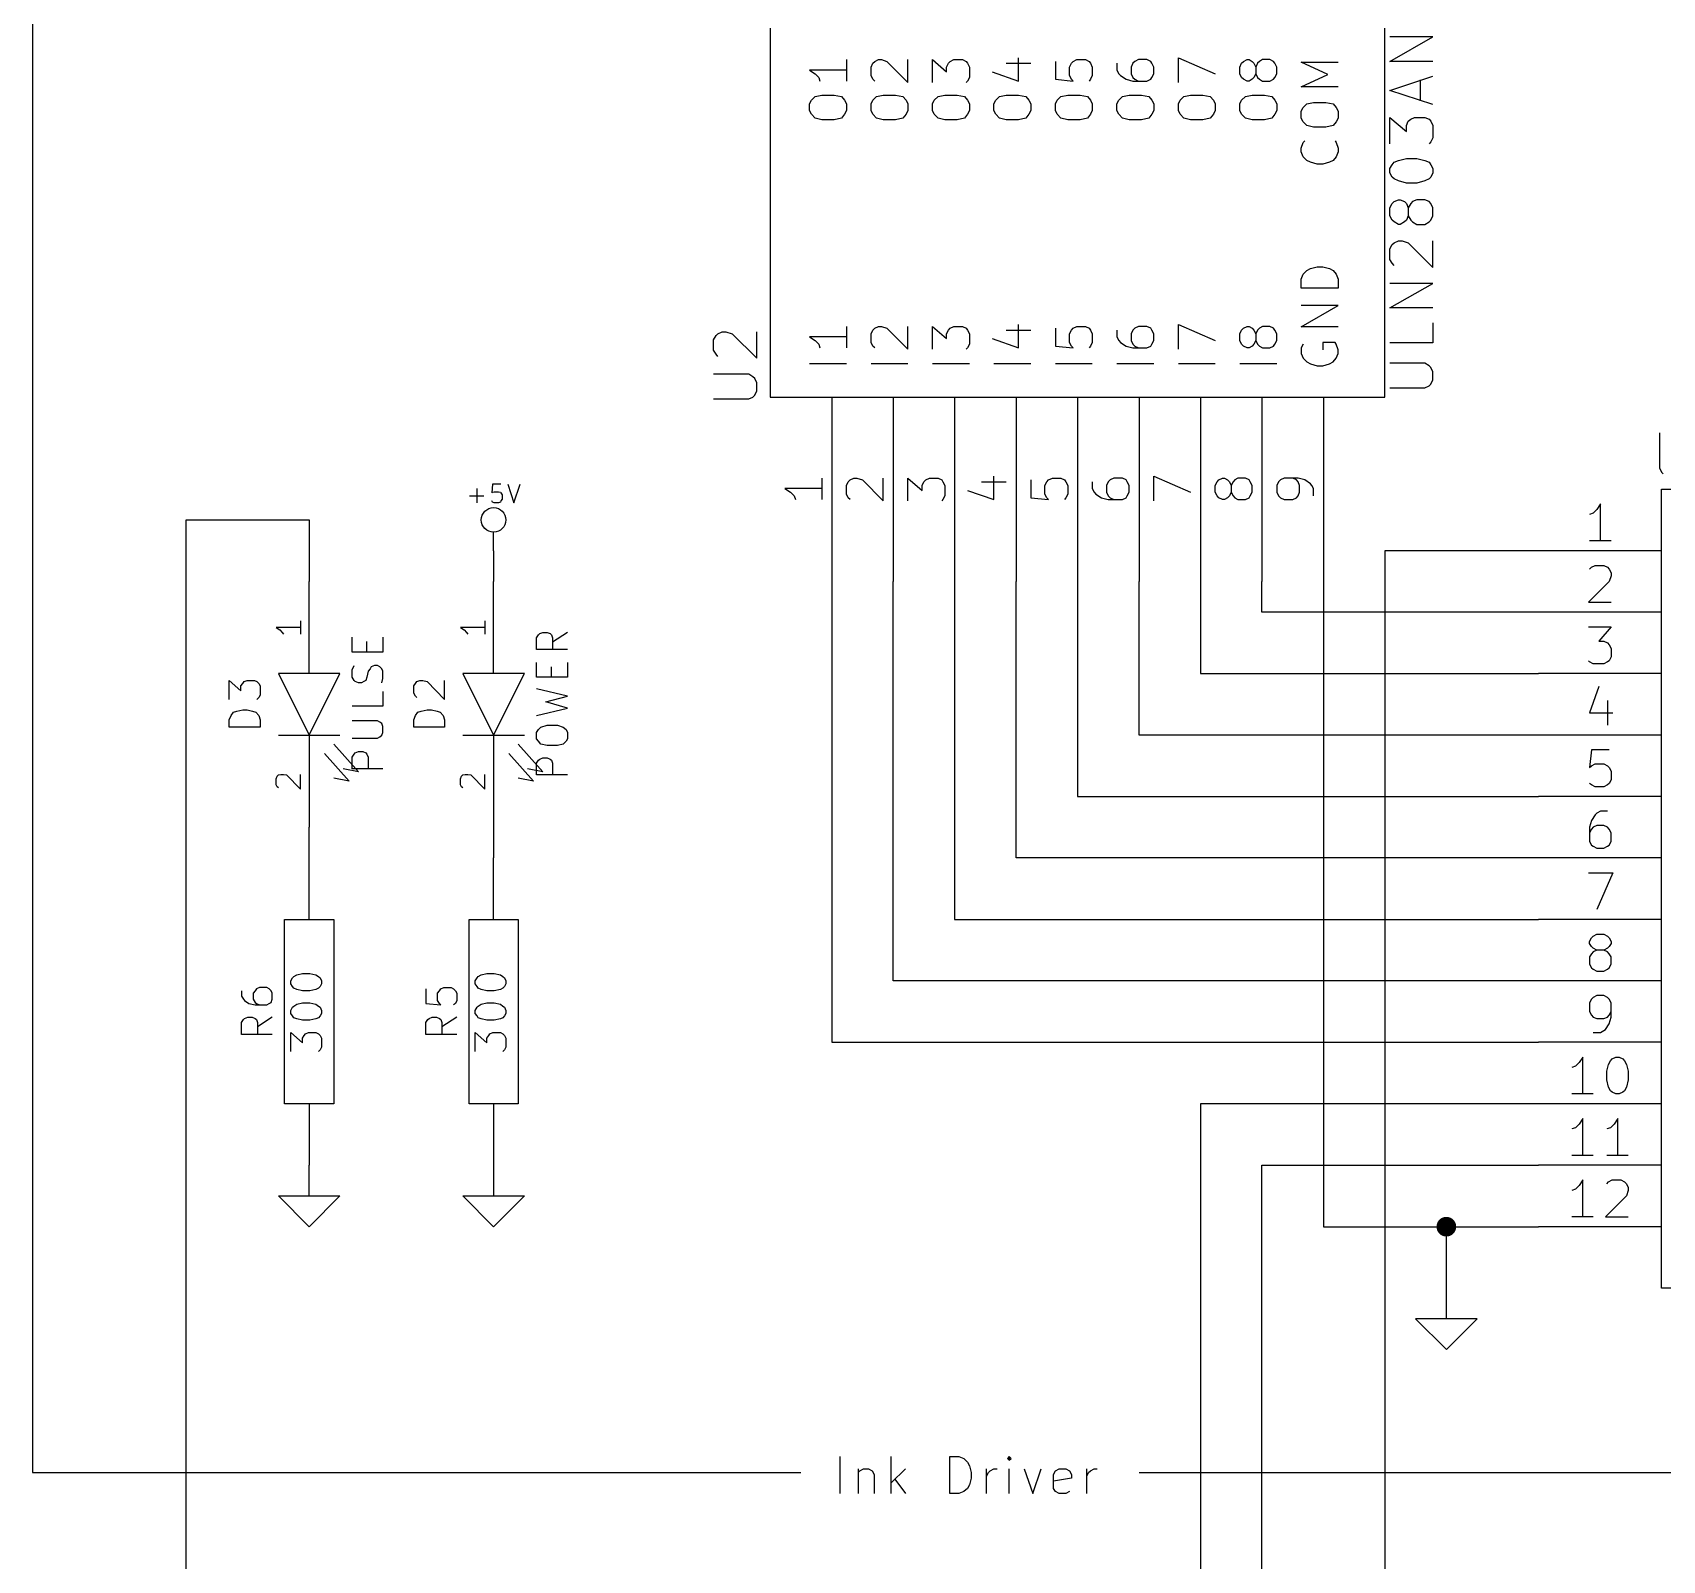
# Model space of a CAD drawing. Extents: x 4000 to 161350, y 4000 to 113000.
# Drawn here: x 92500 to 119015, y 49070 to 73930 of the extents above; entities that cross this region are included whole.
import ezdxf

# ---------------------------------------------------------------- set-up
doc = ezdxf.new("R2010")
doc.units = 0
for name, color, linetype in [('CYAN', 4, 'CONTINUOUS'), ('GREEN', 3, 'CONTINUOUS'), ('LIGHTBLUE', 10, 'CONTINUOUS'), ('RED', 5, 'CONTINUOUS')]:
    doc.layers.add(name, color=color, linetype=linetype)

msp = doc.modelspace()

# ---------------------------------------------------------------- linework, layer by layer
at = {"layer": 'CYAN'}
for p, q in [((114580, 73460), (115280, 73860)), ((115280, 73860), (114580, 73860)), ((105740, 73490), (105740, 73140)), ((106170, 73430), (106200, 73460)), ((106200, 73460), (106260, 73490)), ((106260, 73490), (106310, 73490)), ((106310, 73490), (106400, 73460)), ((106400, 73460), (106740, 73120)), ((106740, 73120), (106740, 73490)), ((107140, 73120), (107140, 73490)), ((107140, 73490), (107370, 73290)), ((107400, 73430), (107430, 73460)), ((107430, 73460), (107490, 73490)), ((107490, 73490), (107630, 73490)), ((107630, 73490), (107690, 73460)), ((107690, 73460), (107710, 73430)), ((108540, 73140), (108540, 73520)), ((109140, 73460), (109140, 73170)), ((109400, 73430), (109430, 73460)), ((109430, 73460), (109490, 73490)), ((109490, 73490), (109630, 73490)), ((109630, 73490), (109690, 73460)), ((109690, 73460), (109710, 73430)), ((110430, 73460), (110400, 73430)), ((110490, 73490), (110430, 73460)), ((110630, 73490), (110490, 73490)), ((110690, 73460), (110630, 73490)), ((110710, 73430), (110690, 73460)), ((111140, 73120), (111140, 73520)), ((111140, 73520), (111740, 73260)), ((112170, 73430), (112200, 73460)), ((112200, 73460), (112260, 73490)), ((112260, 73490), (112290, 73490)), ((112290, 73490), (112340, 73460)), ((112340, 73460), (112370, 73430)), ((112460, 73460), (112430, 73430)), ((112510, 73490), (112460, 73460)), ((112630, 73490), (112510, 73490)), ((112690, 73460), (112630, 73490)), ((112710, 73430), (112690, 73460)), ((113570, 73250), (113140, 73450)), ((113140, 73450), (113740, 73450)), ((115280, 73460), (114580, 73460)), ((105740, 73320), (105140, 73320)), ((105140, 73320), (105230, 73260)), ((105230, 73260), (105290, 73200)), ((105290, 73200), (105310, 73140)), ((106140, 73370), (106170, 73430)), ((106140, 73230), (106140, 73370)), ((106170, 73170), (106140, 73230)), ((107370, 73370), (107400, 73430)), ((107370, 73290), (107370, 73370)), ((107710, 73430), (107740, 73370)), ((107740, 73200), (107710, 73140)), ((107740, 73370), (107740, 73200)), ((108110, 73290), (108540, 73140)), ((108340, 73430), (108740, 73430)), ((109370, 73370), (109400, 73430)), ((109370, 73230), (109370, 73370)), ((109400, 73170), (109370, 73230)), ((109710, 73430), (109740, 73370)), ((109740, 73230), (109710, 73170)), ((109740, 73370), (109740, 73230)), ((110140, 73430), (110140, 73320)), ((110140, 73320), (110170, 73260)), ((110170, 73260), (110200, 73230)), ((110200, 73230), (110290, 73170)), ((110400, 73430), (110370, 73370)), ((110370, 73370), (110370, 73260)), ((110370, 73260), (110400, 73200)), ((110400, 73200), (110430, 73170)), ((110690, 73170), (110710, 73200)), ((110740, 73370), (110710, 73430)), ((110710, 73200), (110740, 73260)), ((110740, 73260), (110740, 73370)), ((112140, 73370), (112170, 73430)), ((112140, 73260), (112140, 73370)), ((112170, 73200), (112140, 73260)), ((112200, 73170), (112170, 73200)), ((112370, 73200), (112340, 73170)), ((112370, 73430), (112400, 73370)), ((112400, 73260), (112370, 73200)), ((112430, 73430), (112400, 73370)), ((112400, 73370), (112400, 73260)), ((112400, 73260), (112430, 73200)), ((112430, 73200), (112460, 73170)), ((112690, 73170), (112710, 73200)), ((112740, 73370), (112710, 73430)), ((112710, 73200), (112740, 73260)), ((112740, 73260), (112740, 73370)), ((113140, 73050), (113570, 73250)), ((114580, 72990), (115280, 73220)), ((106200, 73140), (106170, 73170)), ((107710, 73140), (107690, 73120)), ((109140, 73170), (109430, 73140)), ((109430, 73140), (109400, 73170)), ((109710, 73170), (109690, 73140)), ((110290, 73170), (110400, 73140)), ((110400, 73140), (110630, 73140)), ((110430, 73170), (110490, 73140)), ((110630, 73140), (110690, 73170)), ((112260, 73140), (112200, 73170)), ((112290, 73140), (112260, 73140)), ((112340, 73170), (112290, 73140)), ((112460, 73170), (112510, 73140)), ((112510, 73140), (112630, 73140)), ((112630, 73140), (112690, 73170)), ((113740, 73050), (113140, 73050)), ((115280, 72760), (114580, 72990)), ((115080, 72820), (115080, 73160)), ((105140, 72770), (105170, 72830)), ((105140, 72660), (105140, 72770)), ((105170, 72600), (105140, 72660)), ((105170, 72830), (105230, 72890)), ((105230, 72890), (105340, 72910)), ((105340, 72910), (105540, 72910)), ((105540, 72910), (105660, 72890)), ((105660, 72890), (105710, 72830)), ((105710, 72830), (105740, 72770)), ((105740, 72660), (105710, 72600)), ((105740, 72770), (105740, 72660)), ((106140, 72770), (106170, 72830)), ((106140, 72660), (106140, 72770)), ((106170, 72600), (106140, 72660)), ((106170, 72830), (106230, 72890)), ((106230, 72890), (106340, 72910)), ((106340, 72910), (106540, 72910)), ((106540, 72910), (106660, 72890)), ((106660, 72890), (106710, 72830)), ((106710, 72830), (106740, 72770)), ((106740, 72660), (106710, 72600)), ((106740, 72770), (106740, 72660)), ((107140, 72770), (107170, 72830)), ((107140, 72660), (107140, 72770)), ((107170, 72600), (107140, 72660)), ((107170, 72830), (107230, 72890)), ((107230, 72890), (107340, 72910)), ((107340, 72910), (107540, 72910)), ((107540, 72910), (107660, 72890)), ((107660, 72890), (107710, 72830)), ((107710, 72830), (107740, 72770)), ((107740, 72660), (107710, 72600)), ((107740, 72770), (107740, 72660)), ((108140, 72770), (108170, 72830)), ((108140, 72660), (108140, 72770)), ((108170, 72600), (108140, 72660)), ((108170, 72830), (108230, 72890)), ((108230, 72890), (108340, 72910)), ((108340, 72910), (108540, 72910)), ((108540, 72910), (108660, 72890)), ((108660, 72890), (108710, 72830)), ((108710, 72830), (108740, 72770)), ((108740, 72660), (108710, 72600)), ((108740, 72770), (108740, 72660)), ((109140, 72770), (109170, 72830)), ((109140, 72660), (109140, 72770)), ((109170, 72600), (109140, 72660)), ((109170, 72830), (109230, 72890)), ((109230, 72890), (109340, 72910)), ((109340, 72910), (109540, 72910)), ((109540, 72910), (109660, 72890)), ((109660, 72890), (109710, 72830)), ((109710, 72830), (109740, 72770)), ((109740, 72660), (109710, 72600)), ((109740, 72770), (109740, 72660)), ((110140, 72770), (110170, 72830)), ((110140, 72660), (110140, 72770)), ((110170, 72600), (110140, 72660)), ((110170, 72830), (110230, 72890)), ((110230, 72890), (110340, 72910)), ((110340, 72910), (110540, 72910)), ((110540, 72910), (110660, 72890)), ((110660, 72890), (110710, 72830)), ((110710, 72830), (110740, 72770)), ((110740, 72660), (110710, 72600)), ((110740, 72770), (110740, 72660)), ((111140, 72770), (111170, 72830)), ((111140, 72660), (111140, 72770)), ((111170, 72600), (111140, 72660)), ((111170, 72830), (111230, 72890)), ((111230, 72890), (111340, 72910)), ((111340, 72910), (111540, 72910)), ((111540, 72910), (111660, 72890)), ((111660, 72890), (111710, 72830)), ((111710, 72830), (111740, 72770)), ((111740, 72660), (111710, 72600)), ((111740, 72770), (111740, 72660)), ((112140, 72770), (112170, 72830)), ((112140, 72660), (112140, 72770)), ((112170, 72600), (112140, 72660)), ((112170, 72830), (112230, 72890)), ((112230, 72890), (112340, 72910)), ((112340, 72910), (112540, 72910)), ((112540, 72910), (112660, 72890)), ((112660, 72890), (112710, 72830)), ((112710, 72830), (112740, 72770)), ((112740, 72660), (112710, 72600)), ((112740, 72770), (112740, 72660)), ((113140, 72650), (113170, 72710)), ((113170, 72710), (113230, 72770)), ((113230, 72770), (113340, 72790)), ((113340, 72790), (113540, 72790)), ((113540, 72790), (113660, 72770)), ((113660, 72770), (113710, 72710)), ((113710, 72710), (113740, 72650)), ((105230, 72540), (105170, 72600)), ((105340, 72510), (105230, 72540)), ((105540, 72510), (105340, 72510)), ((105660, 72540), (105540, 72510)), ((105710, 72600), (105660, 72540)), ((106230, 72540), (106170, 72600)), ((106340, 72510), (106230, 72540)), ((106540, 72510), (106340, 72510)), ((106660, 72540), (106540, 72510)), ((106710, 72600), (106660, 72540)), ((107230, 72540), (107170, 72600)), ((107340, 72510), (107230, 72540)), ((107540, 72510), (107340, 72510)), ((107660, 72540), (107540, 72510)), ((107710, 72600), (107660, 72540)), ((108230, 72540), (108170, 72600)), ((108340, 72510), (108230, 72540)), ((108540, 72510), (108340, 72510)), ((108660, 72540), (108540, 72510)), ((108710, 72600), (108660, 72540)), ((109230, 72540), (109170, 72600)), ((109340, 72510), (109230, 72540)), ((109540, 72510), (109340, 72510)), ((109660, 72540), (109540, 72510)), ((109710, 72600), (109660, 72540)), ((110230, 72540), (110170, 72600)), ((110340, 72510), (110230, 72540)), ((110540, 72510), (110340, 72510)), ((110660, 72540), (110540, 72510)), ((110710, 72600), (110660, 72540)), ((111230, 72540), (111170, 72600)), ((111340, 72510), (111230, 72540)), ((111540, 72510), (111340, 72510)), ((111660, 72540), (111540, 72510)), ((111710, 72600), (111660, 72540)), ((112230, 72540), (112170, 72600)), ((112340, 72510), (112230, 72540)), ((112540, 72510), (112340, 72510)), ((112660, 72540), (112540, 72510)), ((112710, 72600), (112660, 72540)), ((113140, 72540), (113140, 72650)), ((113170, 72480), (113140, 72540)), ((113230, 72420), (113170, 72480)), ((113340, 72390), (113230, 72420)), ((113540, 72390), (113340, 72390)), ((113660, 72420), (113540, 72390)), ((113710, 72480), (113660, 72420)), ((113740, 72540), (113710, 72480)), ((113740, 72650), (113740, 72540)), ((114580, 72120), (114580, 72550)), ((114580, 72550), (114850, 72320)), ((114850, 72420), (114880, 72490)), ((114850, 72320), (114850, 72420)), ((114880, 72490), (114920, 72520)), ((114920, 72520), (114980, 72550)), ((114980, 72550), (115150, 72550)), ((115150, 72550), (115220, 72520)), ((115220, 72520), (115250, 72490)), ((115250, 72490), (115280, 72420)), ((115280, 72420), (115280, 72220)), ((113140, 72050), (113170, 72140)), ((113170, 72140), (113200, 72170)), ((113690, 72170), (113710, 72140)), ((113710, 72140), (113740, 72050)), ((115250, 72150), (115220, 72120)), ((115280, 72220), (115250, 72150)), ((113140, 71990), (113140, 72050)), ((113170, 71910), (113140, 71990)), ((113230, 71850), (113170, 71910)), ((113710, 71910), (113660, 71850)), ((113740, 71990), (113710, 71910)), ((113740, 72050), (113740, 71990)), ((114720, 71850), (114850, 71880)), ((114850, 71880), (115020, 71880)), ((115020, 71880), (115150, 71850)), ((113290, 71820), (113230, 71850)), ((113400, 71790), (113290, 71820)), ((113490, 71790), (113400, 71790)), ((113600, 71820), (113490, 71790)), ((113660, 71850), (113600, 71820)), ((114580, 71720), (114620, 71780)), ((114580, 71650), (114580, 71720)), ((114620, 71580), (114580, 71650)), ((114620, 71780), (114650, 71820)), ((114650, 71820), (114720, 71850)), ((115150, 71850), (115220, 71820)), ((115220, 71820), (115250, 71780)), ((115250, 71780), (115280, 71720)), ((115280, 71650), (115250, 71580)), ((115280, 71720), (115280, 71650)), ((114650, 71550), (114620, 71580)), ((114720, 71520), (114650, 71550)), ((114850, 71480), (114720, 71520)), ((115020, 71480), (114850, 71480)), ((115150, 71520), (115020, 71480)), ((115220, 71550), (115150, 71520)), ((115250, 71580), (115220, 71550)), ((114580, 71080), (114620, 71150)), ((114580, 70950), (114580, 71080)), ((114620, 71150), (114650, 71180)), ((114650, 71180), (114720, 71210)), ((114720, 71210), (114750, 71210)), ((114750, 71210), (114820, 71180)), ((114820, 71180), (114850, 71150)), ((114850, 71150), (114880, 71080)), ((114920, 71150), (114880, 71080)), ((114880, 71080), (114880, 70950)), ((114950, 71180), (114920, 71150)), ((115020, 71210), (114950, 71180)), ((115150, 71210), (115020, 71210)), ((115220, 71180), (115150, 71210)), ((115250, 71150), (115220, 71180)), ((115280, 71080), (115250, 71150)), ((115280, 70950), (115280, 71080)), ((114620, 70880), (114580, 70950)), ((114650, 70850), (114620, 70880)), ((114720, 70810), (114650, 70850)), ((114750, 70810), (114720, 70810)), ((114820, 70850), (114750, 70810)), ((114850, 70880), (114820, 70850)), ((114880, 70950), (114850, 70880)), ((114880, 70950), (114920, 70880)), ((114920, 70880), (114950, 70850)), ((114950, 70850), (115020, 70810)), ((115020, 70810), (115150, 70810)), ((115150, 70810), (115220, 70850)), ((115220, 70850), (115250, 70880)), ((115250, 70880), (115280, 70950)), ((114650, 70510), (114720, 70540)), ((114720, 70540), (114780, 70540)), ((114780, 70540), (114880, 70510)), ((115280, 70110), (115280, 70540)), ((114580, 70410), (114620, 70480)), ((114580, 70240), (114580, 70410)), ((114620, 70480), (114650, 70510)), ((114880, 70510), (115280, 70110)), ((113140, 69920), (113170, 70000)), ((113170, 70000), (113230, 70060)), ((113230, 70060), (113290, 70090)), ((113290, 70090), (113400, 70120)), ((113400, 70120), (113490, 70120)), ((113490, 70120), (113600, 70090)), ((113600, 70090), (113660, 70060)), ((113660, 70060), (113710, 70000)), ((113710, 70000), (113740, 69920)), ((114620, 70180), (114580, 70240)), ((114650, 70140), (114620, 70180)), ((113140, 69770), (113140, 69920)), ((113740, 69770), (113140, 69770)), ((113740, 69920), (113740, 69770)), ((114580, 69450), (115280, 69850)), ((115280, 69850), (114580, 69850)), ((113140, 69140), (113740, 69490)), ((113740, 69490), (113140, 69490)), ((115280, 69450), (114580, 69450)), ((115280, 69210), (115280, 68880)), ((103580, 68930), (103620, 69000)), ((103620, 69000), (103650, 69030)), ((103650, 69030), (103720, 69060)), ((103720, 69060), (103780, 69060)), ((103780, 69060), (103880, 69030)), ((103880, 69030), (104280, 68630)), ((104280, 68630), (104280, 69060)), ((105740, 68980), (105140, 68980)), ((105140, 68980), (105230, 68920)), ((105740, 69150), (105740, 68800)), ((106140, 69030), (106170, 69090)), ((106140, 68890), (106140, 69030)), ((106170, 69090), (106200, 69120)), ((106200, 69120), (106260, 69150)), ((106260, 69150), (106310, 69150)), ((106310, 69150), (106400, 69120)), ((106400, 69120), (106740, 68780)), ((106740, 68780), (106740, 69150)), ((107140, 68780), (107140, 69150)), ((107140, 69150), (107370, 68950)), ((107370, 69030), (107400, 69090)), ((107370, 68950), (107370, 69030)), ((107400, 69090), (107430, 69120)), ((107430, 69120), (107490, 69150)), ((107490, 69150), (107630, 69150)), ((107630, 69150), (107690, 69120)), ((107690, 69120), (107710, 69090)), ((107710, 69090), (107740, 69030)), ((107740, 69030), (107740, 68860)), ((108110, 68950), (108540, 68800)), ((108340, 69090), (108740, 69090)), ((108540, 68800), (108540, 69180)), ((109140, 69120), (109140, 68830)), ((109370, 69030), (109400, 69090)), ((109370, 68890), (109370, 69030)), ((109400, 69090), (109430, 69120)), ((109430, 69120), (109490, 69150)), ((109490, 69150), (109630, 69150)), ((109630, 69150), (109690, 69120)), ((109690, 69120), (109710, 69090)), ((109710, 69090), (109740, 69030)), ((109740, 69030), (109740, 68890)), ((110140, 69090), (110140, 68980)), ((110140, 68980), (110170, 68920)), ((110400, 69090), (110370, 69030)), ((110370, 69030), (110370, 68920)), ((110430, 69120), (110400, 69090)), ((110490, 69150), (110430, 69120)), ((110630, 69150), (110490, 69150)), ((110690, 69120), (110630, 69150)), ((110710, 69090), (110690, 69120)), ((110740, 69030), (110710, 69090)), ((110740, 68920), (110740, 69030)), ((111140, 68780), (111140, 69180)), ((111140, 69180), (111740, 68920)), ((112140, 69030), (112170, 69090)), ((112140, 68920), (112140, 69030)), ((112170, 69090), (112200, 69120)), ((112200, 69120), (112260, 69150)), ((112260, 69150), (112290, 69150)), ((112290, 69150), (112340, 69120)), ((112340, 69120), (112370, 69090)), ((112370, 69090), (112400, 69030)), ((112430, 69090), (112400, 69030)), ((112400, 69030), (112400, 68920)), ((112460, 69120), (112430, 69090)), ((112510, 69150), (112460, 69120)), ((112630, 69150), (112510, 69150)), ((112690, 69120), (112630, 69150)), ((112710, 69090), (112690, 69120)), ((112740, 69030), (112710, 69090)), ((112740, 68920), (112740, 69030)), ((113740, 69140), (113140, 69140)), ((103580, 68760), (103580, 68930)), ((103620, 68700), (103580, 68760)), ((103650, 68660), (103620, 68700)), ((105230, 68920), (105290, 68860)), ((105290, 68860), (105310, 68800)), ((106170, 68830), (106140, 68890)), ((106200, 68800), (106170, 68830)), ((107710, 68800), (107690, 68780)), ((107740, 68860), (107710, 68800)), ((109140, 68830), (109430, 68800)), ((109400, 68830), (109370, 68890)), ((109430, 68800), (109400, 68830)), ((109710, 68830), (109690, 68800)), ((109740, 68890), (109710, 68830)), ((110170, 68920), (110200, 68890)), ((110200, 68890), (110290, 68830)), ((110290, 68830), (110400, 68800)), ((110370, 68920), (110400, 68860)), ((110400, 68860), (110430, 68830)), ((110400, 68800), (110630, 68800)), ((110430, 68830), (110490, 68800)), ((110630, 68800), (110690, 68830)), ((110690, 68830), (110710, 68860)), ((110710, 68860), (110740, 68920)), ((112170, 68860), (112140, 68920)), ((112200, 68830), (112170, 68860)), ((112260, 68800), (112200, 68830)), ((112290, 68800), (112260, 68800)), ((112340, 68830), (112290, 68800)), ((112370, 68860), (112340, 68830)), ((112400, 68920), (112370, 68860)), ((112400, 68920), (112430, 68860)), ((112430, 68860), (112460, 68830)), ((112460, 68830), (112510, 68800)), ((112510, 68800), (112630, 68800)), ((112630, 68800), (112690, 68830)), ((112690, 68830), (112710, 68860)), ((112710, 68860), (112740, 68920)), ((113170, 68860), (113140, 68800)), ((113140, 68800), (113140, 68710)), ((113140, 68710), (113170, 68630)), ((113690, 68890), (113490, 68890)), ((113490, 68890), (113490, 68770)), ((113710, 68860), (113690, 68890)), ((113740, 68770), (113710, 68860)), ((113710, 68630), (113740, 68710)), ((113740, 68710), (113740, 68770)), ((115280, 68880), (114580, 68880)), ((105740, 68540), (105140, 68540)), ((106740, 68540), (106140, 68540)), ((107740, 68540), (107140, 68540)), ((108740, 68540), (108140, 68540)), ((109740, 68540), (109140, 68540)), ((110740, 68540), (110140, 68540)), ((111740, 68540), (111140, 68540)), ((112740, 68540), (112140, 68540)), ((113170, 68630), (113230, 68570)), ((113230, 68570), (113290, 68540)), ((113290, 68540), (113400, 68510)), ((113400, 68510), (113490, 68510)), ((113490, 68510), (113600, 68540)), ((113600, 68540), (113660, 68570)), ((113660, 68570), (113710, 68630)), ((115150, 68550), (114580, 68550)), ((115220, 68510), (115150, 68550)), ((115250, 68480), (115220, 68510)), ((115280, 68410), (115250, 68480)), ((115280, 68280), (115280, 68410)), ((104150, 68370), (103580, 68370)), ((104220, 68330), (104150, 68370)), ((104250, 68300), (104220, 68330)), ((104280, 68230), (104250, 68300)), ((104280, 68100), (104280, 68230)), ((114580, 68150), (115150, 68150)), ((115150, 68150), (115220, 68180)), ((115220, 68180), (115250, 68210)), ((115250, 68210), (115280, 68280)), ((103580, 67970), (104150, 67970)), ((104150, 67970), (104220, 68000)), ((104220, 68000), (104250, 68030)), ((104250, 68030), (104280, 68100)), ((118970, 67420), (118970, 66850)), ((118970, 66850), (119000, 66780)), ((99980, 66580), (99970, 66440)), ((100120, 66580), (99980, 66580)), ((100230, 66580), (100330, 66280)), ((100330, 66280), (100430, 66580)), ((119000, 66780), (119030, 66750)), ((99610, 66390), (99840, 66390)), ((99730, 66280), (99730, 66510)), ((99970, 66440), (99980, 66450)), ((99980, 66290), (99970, 66310)), ((99980, 66450), (100010, 66460)), ((100010, 66280), (99980, 66290)), ((100010, 66460), (100080, 66460)), ((100080, 66460), (100110, 66450)), ((100110, 66290), (100080, 66280)), ((100110, 66450), (100120, 66440)), ((100120, 66310), (100110, 66290)), ((100120, 66440), (100140, 66410)), ((100140, 66340), (100120, 66310)), ((100140, 66410), (100140, 66340)), ((100080, 66280), (100010, 66280)), ((100750, 64150), (100800, 64170)), ((100800, 64170), (100870, 64170)), ((100870, 64170), (100920, 64150)), ((101200, 64170), (100960, 64010)), ((97700, 63850), (97700, 64090)), ((97940, 63850), (97940, 64020)), ((98200, 64090), (98200, 63850)), ((100700, 64080), (100730, 64130)), ((100700, 63890), (100700, 64080)), ((100730, 64130), (100750, 64150)), ((100920, 64150), (100940, 64130)), ((100940, 64130), (100960, 64080)), ((100960, 64080), (100960, 63890)), ((98200, 63850), (97700, 63850)), ((101200, 63890), (100700, 63890)), ((100700, 63440), (100700, 63680)), ((101200, 63680), (101200, 63440)), ((95700, 63080), (95700, 63390)), ((95700, 63390), (95890, 63220)), ((95940, 63370), (95990, 63390)), ((95990, 63390), (96110, 63390)), ((96110, 63390), (96150, 63370)), ((97700, 63560), (97730, 63630)), ((97700, 63440), (97700, 63560)), ((97730, 63390), (97700, 63440)), ((97750, 63370), (97730, 63390)), ((97920, 63390), (97890, 63370)), ((97940, 63440), (97920, 63390)), ((97960, 63540), (97940, 63440)), ((97990, 63580), (97960, 63540)), ((98010, 63610), (97990, 63580)), ((98060, 63630), (98010, 63610)), ((98110, 63630), (98060, 63630)), ((98150, 63610), (98110, 63630)), ((98180, 63580), (98150, 63610)), ((98200, 63540), (98180, 63580)), ((98180, 63350), (98200, 63420)), ((98200, 63420), (98200, 63540)), ((98750, 63370), (98800, 63390)), ((98800, 63390), (98850, 63390)), ((98850, 63390), (98920, 63370)), ((99200, 63080), (99200, 63390)), ((101200, 63440), (100700, 63440)), ((100940, 63440), (100940, 63610)), ((95890, 63300), (95920, 63340)), ((95890, 63220), (95890, 63300)), ((95920, 63340), (95940, 63370)), ((96150, 63370), (96180, 63340)), ((96180, 63110), (96150, 63080)), ((96180, 63340), (96200, 63300)), ((96200, 63150), (96180, 63110)), ((96200, 63300), (96200, 63150)), ((97800, 63350), (97750, 63370)), ((97850, 63350), (97800, 63350)), ((97890, 63370), (97850, 63350)), ((98200, 63210), (98200, 62970)), ((98700, 63300), (98730, 63340)), ((98700, 63180), (98700, 63300)), ((98730, 63130), (98700, 63180)), ((98730, 63340), (98750, 63370)), ((98750, 63110), (98730, 63130)), ((98920, 63370), (99200, 63080)), ((101200, 63130), (100700, 63250)), ((100850, 63040), (101200, 63130)), ((95730, 62820), (95770, 62870)), ((95770, 62870), (95820, 62890)), ((95820, 62890), (95920, 62910)), ((95920, 62910), (95990, 62910)), ((95990, 62910), (96080, 62890)), ((96080, 62890), (96130, 62870)), ((96130, 62870), (96180, 62820)), ((98200, 62970), (97700, 62970)), ((98730, 62820), (98770, 62870)), ((98770, 62870), (98820, 62890)), ((98820, 62890), (98920, 62910)), ((98920, 62910), (98990, 62910)), ((98990, 62910), (99080, 62890)), ((99080, 62890), (99130, 62870)), ((99130, 62870), (99180, 62820)), ((100700, 62820), (101200, 62940)), ((101200, 62940), (100850, 63040)), ((95700, 62750), (95730, 62820)), ((95700, 62630), (95700, 62750)), ((96200, 62630), (95700, 62630)), ((96180, 62820), (96200, 62750)), ((96200, 62750), (96200, 62630)), ((98110, 62730), (97700, 62730)), ((98150, 62710), (98110, 62730)), ((98180, 62690), (98150, 62710)), ((98200, 62640), (98180, 62690)), ((98200, 62540), (98200, 62640)), ((98700, 62750), (98730, 62820)), ((98700, 62630), (98700, 62750)), ((99200, 62630), (98700, 62630)), ((99180, 62820), (99200, 62750)), ((99200, 62750), (99200, 62630)), ((100700, 62540), (100730, 62590)), ((100730, 62590), (100770, 62630)), ((100770, 62630), (100870, 62660)), ((100870, 62660), (101040, 62660)), ((101040, 62660), (101130, 62630)), ((101130, 62630), (101180, 62590)), ((101180, 62590), (101200, 62540)), ((97700, 62450), (98110, 62450)), ((98110, 62450), (98150, 62470)), ((98150, 62470), (98180, 62500)), ((98180, 62500), (98200, 62540)), ((100700, 62440), (100700, 62540)), ((100730, 62400), (100700, 62440)), ((100770, 62350), (100730, 62400)), ((100870, 62330), (100770, 62350)), ((101040, 62330), (100870, 62330)), ((101130, 62350), (101040, 62330)), ((101180, 62400), (101130, 62350)), ((101200, 62440), (101180, 62400)), ((101200, 62540), (101200, 62440)), ((97700, 62140), (97730, 62190)), ((97700, 61950), (97700, 62140)), ((97730, 62190), (97750, 62210)), ((97750, 62210), (97800, 62230)), ((97800, 62230), (97870, 62230)), ((97870, 62230), (97920, 62210)), ((97920, 62210), (97940, 62190)), ((97940, 62190), (97960, 62140)), ((97960, 62140), (97960, 61950)), ((100700, 62040), (100730, 62090)), ((100730, 62090), (100750, 62110)), ((100750, 62110), (100800, 62130)), ((100800, 62130), (100870, 62130)), ((100870, 62130), (100920, 62110)), ((100920, 62110), (100940, 62090)), ((100940, 62090), (100960, 62040)), ((98200, 61950), (97700, 61950)), ((100700, 61850), (100700, 62040)), ((101200, 61850), (100700, 61850)), ((100960, 62040), (100960, 61850)), ((96750, 58570), (96800, 58600)), ((96800, 58600), (96890, 58620)), ((96890, 58620), (97010, 58620)), ((97010, 58620), (97110, 58600)), ((97110, 58600), (97150, 58570)), ((99750, 58570), (99800, 58600)), ((99800, 58600), (99890, 58620)), ((99890, 58620), (100010, 58620)), ((100010, 58620), (100110, 58600)), ((100110, 58600), (100150, 58570)), ((95900, 58340), (95900, 58250)), ((96120, 58340), (96090, 58300)), ((96140, 58370), (96120, 58340)), ((96190, 58390), (96140, 58370)), ((96310, 58390), (96190, 58390)), ((96350, 58370), (96310, 58390)), ((96380, 58340), (96350, 58370)), ((96400, 58300), (96380, 58340)), ((96700, 58500), (96730, 58550)), ((96700, 58450), (96700, 58500)), ((96730, 58410), (96700, 58450)), ((96730, 58550), (96750, 58570)), ((96750, 58380), (96730, 58410)), ((96800, 58360), (96750, 58380)), ((96890, 58340), (96800, 58360)), ((97010, 58340), (96890, 58340)), ((97110, 58360), (97010, 58340)), ((97150, 58380), (97110, 58360)), ((97150, 58570), (97180, 58550)), ((97180, 58410), (97150, 58380)), ((97180, 58550), (97200, 58500)), ((97200, 58450), (97180, 58410)), ((97200, 58500), (97200, 58450)), ((98900, 58370), (98900, 58130)), ((99090, 58300), (99120, 58340)), ((99120, 58340), (99140, 58370)), ((99140, 58370), (99190, 58390)), ((99190, 58390), (99310, 58390)), ((99310, 58390), (99350, 58370)), ((99350, 58370), (99380, 58340)), ((99380, 58340), (99400, 58300)), ((99700, 58500), (99730, 58550)), ((99700, 58450), (99700, 58500)), ((99730, 58410), (99700, 58450)), ((99730, 58550), (99750, 58570)), ((99750, 58380), (99730, 58410)), ((99800, 58360), (99750, 58380)), ((99890, 58340), (99800, 58360)), ((100010, 58340), (99890, 58340)), ((100110, 58360), (100010, 58340)), ((100150, 58380), (100110, 58360)), ((100150, 58570), (100180, 58550)), ((100180, 58410), (100150, 58380)), ((100180, 58550), (100200, 58500)), ((100200, 58450), (100180, 58410)), ((100200, 58500), (100200, 58450)), ((95900, 58250), (95930, 58200)), ((95930, 58200), (95950, 58180)), ((95950, 58180), (96020, 58130)), ((96020, 58130), (96120, 58110)), ((96090, 58300), (96090, 58200)), ((96090, 58200), (96120, 58150)), ((96120, 58150), (96140, 58130)), ((96120, 58110), (96310, 58110)), ((96140, 58130), (96190, 58110)), ((96310, 58110), (96350, 58130)), ((96350, 58130), (96380, 58150)), ((96380, 58150), (96400, 58200)), ((96400, 58200), (96400, 58300)), ((96700, 58020), (96730, 58070)), ((96730, 58070), (96750, 58090)), ((96750, 58090), (96800, 58120)), ((96800, 58120), (96890, 58140)), ((96890, 58140), (97010, 58140)), ((97010, 58140), (97110, 58120)), ((97110, 58120), (97150, 58090)), ((97150, 58090), (97180, 58070)), ((97180, 58070), (97200, 58020)), ((98900, 58130), (99140, 58110)), ((99090, 58180), (99090, 58300)), ((99120, 58130), (99090, 58180)), ((99140, 58110), (99120, 58130)), ((99380, 58130), (99350, 58110)), ((99400, 58180), (99380, 58130)), ((99400, 58300), (99400, 58180)), ((99700, 58020), (99730, 58070)), ((99730, 58070), (99750, 58090)), ((99750, 58090), (99800, 58120)), ((99800, 58120), (99890, 58140)), ((99890, 58140), (100010, 58140)), ((100010, 58140), (100110, 58120)), ((100110, 58120), (100150, 58090)), ((100150, 58090), (100180, 58070)), ((100180, 58070), (100200, 58020)), ((95900, 57820), (95930, 57870)), ((95900, 57630), (95900, 57820)), ((95930, 57870), (95950, 57890)), ((95950, 57890), (96000, 57910)), ((96000, 57910), (96070, 57910)), ((96070, 57910), (96120, 57890)), ((96120, 57890), (96140, 57870)), ((96140, 57870), (96160, 57820)), ((96400, 57910), (96160, 57750)), ((96160, 57820), (96160, 57630)), ((96700, 57970), (96700, 58020)), ((96730, 57930), (96700, 57970)), ((96750, 57900), (96730, 57930)), ((96800, 57880), (96750, 57900)), ((96890, 57860), (96800, 57880)), ((97010, 57860), (96890, 57860)), ((97110, 57880), (97010, 57860)), ((97150, 57900), (97110, 57880)), ((97180, 57930), (97150, 57900)), ((97200, 57970), (97180, 57930)), ((97200, 58020), (97200, 57970)), ((98900, 57820), (98930, 57870)), ((98900, 57630), (98900, 57820)), ((98930, 57870), (98950, 57890)), ((98950, 57890), (99000, 57910)), ((99000, 57910), (99070, 57910)), ((99070, 57910), (99120, 57890)), ((99120, 57890), (99140, 57870)), ((99140, 57870), (99160, 57820)), ((99400, 57910), (99160, 57750)), ((99160, 57820), (99160, 57630)), ((99700, 57970), (99700, 58020)), ((99730, 57930), (99700, 57970)), ((99750, 57900), (99730, 57930)), ((99800, 57880), (99750, 57900)), ((99890, 57860), (99800, 57880)), ((100010, 57860), (99890, 57860)), ((100110, 57880), (100010, 57860)), ((100150, 57900), (100110, 57880)), ((100180, 57930), (100150, 57900)), ((100200, 57970), (100180, 57930)), ((100200, 58020), (100200, 57970)), ((96400, 57630), (95900, 57630)), ((96700, 57350), (96700, 57660)), ((96700, 57660), (96890, 57490)), ((96890, 57570), (96920, 57610)), ((96890, 57490), (96890, 57570)), ((96920, 57610), (96940, 57640)), ((96940, 57640), (96990, 57660)), ((96990, 57660), (97110, 57660)), ((97110, 57660), (97150, 57640)), ((97150, 57640), (97180, 57610)), ((97180, 57610), (97200, 57570)), ((97200, 57570), (97200, 57420)), ((99400, 57630), (98900, 57630)), ((99700, 57350), (99700, 57660)), ((99700, 57660), (99890, 57490)), ((99890, 57570), (99920, 57610)), ((99890, 57490), (99890, 57570)), ((99920, 57610), (99940, 57640)), ((99940, 57640), (99990, 57660)), ((99990, 57660), (100110, 57660)), ((100110, 57660), (100150, 57640)), ((100150, 57640), (100180, 57610)), ((100180, 57610), (100200, 57570)), ((100200, 57570), (100200, 57420)), ((97180, 57380), (97150, 57350)), ((97200, 57420), (97180, 57380)), ((100180, 57380), (100150, 57350)), ((100200, 57420), (100180, 57380))]:
    msp.add_line(p, q, dxfattribs=at)
at = {"layer": 'GREEN'}
for p, q in [((95000, 40000), (95000, 66000)), ((95000, 66000), (97000, 66000)), ((97000, 66000), (97000, 65000)), ((100000, 65500), (100000, 65000)), ((117000, 65500), (114500, 65500)), ((114500, 65500), (114500, 40000)), ((105500, 65000), (105500, 57500)), ((106500, 58500), (106500, 65000)), ((107500, 65000), (107500, 59500)), ((108500, 60500), (108500, 65000)), ((109500, 65000), (109500, 61500)), ((110500, 62500), (110500, 65000)), ((111500, 65000), (111500, 63500)), ((112500, 64500), (112500, 65000)), ((113500, 65000), (113500, 54500)), ((117000, 64500), (112500, 64500)), ((111500, 63500), (117000, 63500)), ((117000, 62500), (110500, 62500)), ((109500, 61500), (117000, 61500)), ((97000, 60500), (97000, 61000)), ((100000, 61000), (100000, 60500)), ((117000, 60500), (108500, 60500)), ((107500, 59500), (117000, 59500)), ((117000, 58500), (106500, 58500)), ((105500, 57500), (117000, 57500)), ((117000, 56500), (111500, 56500)), ((111500, 56500), (111500, 39000)), ((97000, 55000), (97000, 55500)), ((100000, 55500), (100000, 55000)), ((112500, 38000), (112500, 55500)), ((112500, 55500), (117000, 55500)), ((113500, 54500), (117000, 54500)), ((115500, 53000), (115500, 54500))]:
    msp.add_line(p, q, dxfattribs=at)
at = {"layer": 'GREEN', "const_width": 160}
msp.add_lwpolyline([(115420, 54500, 1), (115580, 54500, 1)], format="xyb", close=True, dxfattribs=at)
at = {"layer": 'LIGHTBLUE'}
for p, q in [((92500, 111000), (92500, 50500)), ((105640, 50160), (105640, 50760)), ((106470, 50160), (106470, 50760)), ((107420, 50160), (107420, 50760)), ((107420, 50760), (107570, 50760)), ((107570, 50760), (107650, 50730)), ((107650, 50730), (107710, 50670)), ((107710, 50670), (107740, 50610)), ((108390, 50760), (108360, 50730)), ((108360, 50730), (108390, 50700)), ((108420, 50730), (108390, 50760)), ((108390, 50760), (108390, 50700)), ((108390, 50700), (108420, 50730)), ((92500, 50500), (105000, 50500)), ((105930, 50560), (105930, 50160)), ((105930, 50500), (105960, 50530)), ((105960, 50530), (106020, 50560)), ((106020, 50560), (106100, 50560)), ((106100, 50560), (106160, 50530)), ((106160, 50530), (106190, 50470)), ((106190, 50470), (106190, 50160)), ((106700, 50560), (106470, 50330)), ((106530, 50390), (106700, 50160)), ((107740, 50610), (107770, 50500)), ((107770, 50410), (107740, 50300)), ((107770, 50500), (107770, 50410)), ((108020, 50160), (108020, 50560)), ((108020, 50440), (108050, 50500)), ((108050, 50500), (108080, 50530)), ((108080, 50530), (108140, 50560)), ((108140, 50560), (108190, 50560)), ((108390, 50160), (108390, 50560)), ((108630, 50560), (108770, 50160)), ((108770, 50160), (108910, 50560)), ((109110, 50470), (109140, 50530)), ((109110, 50240), (109110, 50470)), ((109400, 50410), (109110, 50360)), ((109140, 50530), (109200, 50560)), ((109200, 50560), (109310, 50560)), ((109310, 50560), (109370, 50530)), ((109370, 50530), (109400, 50470)), ((109400, 50470), (109400, 50410)), ((109650, 50160), (109650, 50560)), ((109650, 50440), (109680, 50500)), ((109680, 50500), (109710, 50530)), ((109710, 50530), (109770, 50560)), ((109770, 50560), (109820, 50560)), ((110500, 50500), (144500, 50500)), ((107570, 50160), (107420, 50160)), ((107650, 50190), (107570, 50160)), ((107710, 50240), (107650, 50190)), ((107740, 50300), (107710, 50240)), ((109140, 50190), (109110, 50240)), ((109200, 50160), (109140, 50190)), ((109310, 50160), (109200, 50160)), ((109370, 50190), (109310, 50160))]:
    msp.add_line(p, q, dxfattribs=at)
at = {"layer": 'RED'}
for p, q in [((104500, 74000), (104500, 68000)), ((114500, 68000), (114500, 74000)), ((104500, 68000), (114500, 68000)), ((105500, 68000), (105500, 65000)), ((106500, 68000), (106500, 65000)), ((107500, 68000), (107500, 65000)), ((108500, 68000), (108500, 65000)), ((109500, 68000), (109500, 65000)), ((110500, 68000), (110500, 65000)), ((111500, 68000), (111500, 65000)), ((112500, 68000), (112500, 65000)), ((113500, 68000), (113500, 65000)), ((105340, 66680), (105340, 66330)), ((105740, 66560), (105770, 66620)), ((105740, 66420), (105740, 66560)), ((105770, 66620), (105800, 66650)), ((105800, 66650), (105860, 66680)), ((105860, 66680), (105910, 66680)), ((105910, 66680), (106000, 66650)), ((106000, 66650), (106340, 66310)), ((106340, 66310), (106340, 66680)), ((106740, 66310), (106740, 66680)), ((106740, 66680), (106970, 66480)), ((106970, 66560), (107000, 66620)), ((106970, 66480), (106970, 66560)), ((107000, 66620), (107030, 66650)), ((107030, 66650), (107090, 66680)), ((107090, 66680), (107230, 66680)), ((107230, 66680), (107290, 66650)), ((107290, 66650), (107310, 66620)), ((107310, 66620), (107340, 66560)), ((107340, 66560), (107340, 66390)), ((107940, 66620), (108340, 66620)), ((108140, 66330), (108140, 66710)), ((108740, 66650), (108740, 66360)), ((108970, 66560), (109000, 66620)), ((108970, 66420), (108970, 66560)), ((109000, 66620), (109030, 66650)), ((109030, 66650), (109090, 66680)), ((109090, 66680), (109230, 66680)), ((109230, 66680), (109290, 66650)), ((109290, 66650), (109310, 66620)), ((109310, 66620), (109340, 66560)), ((109340, 66560), (109340, 66420)), ((109740, 66620), (109740, 66510)), ((110000, 66620), (109970, 66560)), ((109970, 66560), (109970, 66450)), ((110030, 66650), (110000, 66620)), ((110090, 66680), (110030, 66650)), ((110230, 66680), (110090, 66680)), ((110290, 66650), (110230, 66680)), ((110310, 66620), (110290, 66650)), ((110340, 66560), (110310, 66620)), ((110340, 66450), (110340, 66560)), ((110740, 66310), (110740, 66710)), ((110740, 66710), (111340, 66450)), ((111740, 66560), (111770, 66620)), ((111740, 66450), (111740, 66560)), ((111770, 66620), (111800, 66650)), ((111800, 66650), (111860, 66680)), ((111860, 66680), (111890, 66680)), ((111890, 66680), (111940, 66650)), ((111940, 66650), (111970, 66620)), ((111970, 66620), (112000, 66560)), ((112030, 66620), (112000, 66560)), ((112000, 66560), (112000, 66450)), ((112060, 66650), (112030, 66620)), ((112110, 66680), (112060, 66650)), ((112230, 66680), (112110, 66680)), ((112290, 66650), (112230, 66680)), ((112310, 66620), (112290, 66650)), ((112340, 66560), (112310, 66620)), ((112340, 66450), (112340, 66560)), ((112770, 66620), (112740, 66560)), ((112740, 66560), (112740, 66450)), ((112800, 66650), (112770, 66620)), ((112860, 66680), (112800, 66650)), ((113090, 66680), (112860, 66680)), ((113060, 66650), (113000, 66680)), ((113090, 66620), (113060, 66650)), ((113200, 66650), (113090, 66680)), ((113110, 66560), (113090, 66620)), ((113110, 66450), (113110, 66560)), ((113290, 66590), (113200, 66650)), ((113310, 66560), (113290, 66590)), ((113340, 66510), (113310, 66560)), ((105340, 66510), (104740, 66510)), ((104740, 66510), (104830, 66450)), ((104830, 66450), (104890, 66390)), ((104890, 66390), (104910, 66330)), ((105770, 66360), (105740, 66420)), ((105800, 66330), (105770, 66360)), ((107310, 66330), (107290, 66310)), ((107340, 66390), (107310, 66330)), ((107710, 66480), (108140, 66330)), ((108740, 66360), (109030, 66330)), ((109000, 66360), (108970, 66420)), ((109030, 66330), (109000, 66360)), ((109310, 66360), (109290, 66330)), ((109340, 66420), (109310, 66360)), ((109740, 66510), (109770, 66450)), ((109770, 66450), (109800, 66420)), ((109800, 66420), (109890, 66360)), ((109890, 66360), (110000, 66330)), ((109970, 66450), (110000, 66390)), ((110000, 66390), (110030, 66360)), ((110000, 66330), (110230, 66330)), ((110030, 66360), (110090, 66330)), ((110230, 66330), (110290, 66360)), ((110290, 66360), (110310, 66390)), ((110310, 66390), (110340, 66450)), ((111770, 66390), (111740, 66450)), ((111800, 66360), (111770, 66390)), ((111860, 66330), (111800, 66360)), ((111890, 66330), (111860, 66330)), ((111940, 66360), (111890, 66330)), ((111970, 66390), (111940, 66360)), ((112000, 66450), (111970, 66390)), ((112000, 66450), (112030, 66390)), ((112030, 66390), (112060, 66360)), ((112060, 66360), (112110, 66330)), ((112110, 66330), (112230, 66330)), ((112230, 66330), (112290, 66360)), ((112290, 66360), (112310, 66390)), ((112310, 66390), (112340, 66450)), ((112740, 66450), (112770, 66390)), ((112770, 66390), (112800, 66360)), ((112800, 66360), (112860, 66330)), ((112860, 66330), (113000, 66330)), ((113000, 66330), (113060, 66360)), ((113060, 66360), (113090, 66390)), ((113090, 66390), (113110, 66450)), ((113340, 66390), (113340, 66510)), ((119000, 53500), (119000, 66500)), ((119000, 66500), (126000, 66500)), ((117890, 66110), (117830, 66090)), ((117950, 66170), (117890, 66110)), ((118010, 66260), (117950, 66170)), ((118010, 65660), (118010, 66260)), ((100000, 65500), (100000, 65800)), ((119000, 65500), (117000, 65500)), ((118180, 65660), (117830, 65660)), ((117830, 65200), (117860, 65230)), ((117860, 65230), (117920, 65260)), ((117920, 65260), (118060, 65260)), ((118060, 65260), (118120, 65230)), ((118120, 65230), (118150, 65200)), ((97000, 63500), (97000, 65000)), ((100000, 63500), (100000, 65000)), ((118150, 65000), (117810, 64660)), ((118150, 65200), (118180, 65140)), ((118180, 65090), (118150, 65000)), ((118180, 65140), (118180, 65090)), ((119000, 64500), (117000, 64500)), ((117810, 64660), (118180, 64660)), ((96860, 64250), (96460, 64250)), ((96460, 64250), (96520, 64210)), ((96520, 64210), (96560, 64170)), ((96560, 64170), (96580, 64140)), ((96860, 64360), (96860, 64140)), ((99860, 64250), (99460, 64250)), ((99460, 64250), (99520, 64210)), ((99520, 64210), (99560, 64170)), ((99560, 64170), (99580, 64140)), ((99860, 64360), (99860, 64140)), ((117810, 64260), (118180, 64260)), ((118180, 64260), (117980, 64030)), ((117980, 64030), (118060, 64030)), ((118060, 64030), (118120, 64000)), ((118120, 64000), (118150, 63970)), ((118150, 63970), (118180, 63910)), ((118180, 63910), (118180, 63770)), ((117830, 63690), (117810, 63710)), ((117890, 63660), (117830, 63690)), ((118060, 63660), (117890, 63660)), ((118120, 63690), (118060, 63660)), ((118150, 63710), (118120, 63690)), ((118180, 63770), (118150, 63710)), ((96500, 63500), (97000, 62500)), ((97500, 63500), (96500, 63500)), ((97000, 62500), (97500, 63500)), ((99500, 63500), (100000, 62500)), ((100500, 63500), (99500, 63500)), ((100000, 62500), (100500, 63500)), ((119000, 63500), (117000, 63500)), ((117980, 63290), (117830, 62860)), ((117830, 62860), (118210, 62860)), ((118120, 63060), (118120, 62660)), ((96500, 62500), (97500, 62500)), ((97000, 62500), (97000, 61000)), ((97400, 62350), (97800, 61900)), ((99500, 62500), (100500, 62500)), ((100000, 62500), (100000, 61000)), ((100400, 62350), (100800, 61900)), ((119000, 62500), (117000, 62500)), ((97250, 62200), (97650, 61750)), ((100250, 62200), (100650, 61750)), ((117860, 62260), (117830, 61970)), ((118150, 62260), (117860, 62260)), ((96460, 61790), (96480, 61830)), ((96460, 61690), (96460, 61790)), ((96480, 61830), (96500, 61850)), ((96500, 61850), (96540, 61860)), ((96540, 61860), (96580, 61860)), ((96580, 61860), (96630, 61850)), ((96630, 61850), (96860, 61620)), ((96860, 61620), (96860, 61860)), ((97650, 61750), (97400, 61800)), ((97800, 61900), (97550, 61950)), ((99460, 61790), (99480, 61830)), ((99460, 61690), (99460, 61790)), ((99480, 61830), (99500, 61850)), ((99500, 61850), (99540, 61860)), ((99540, 61860), (99580, 61860)), ((99580, 61860), (99630, 61850)), ((99630, 61850), (99860, 61620)), ((99860, 61620), (99860, 61860)), ((100650, 61750), (100400, 61800)), ((100800, 61900), (100550, 61950)), ((117830, 61970), (117860, 62000)), ((117860, 62000), (117920, 62030)), ((117920, 62030), (118060, 62030)), ((118060, 62030), (118120, 62000)), ((118120, 62000), (118150, 61970)), ((118150, 61970), (118180, 61910)), ((118180, 61910), (118180, 61770)), ((96480, 61660), (96460, 61690)), ((96500, 61640), (96480, 61660)), ((99480, 61660), (99460, 61690)), ((99500, 61640), (99480, 61660)), ((117860, 61690), (117830, 61710)), ((117920, 61660), (117860, 61690)), ((118060, 61660), (117920, 61660)), ((118120, 61690), (118060, 61660)), ((118150, 61710), (118120, 61690)), ((118180, 61770), (118150, 61710)), ((119000, 61500), (117000, 61500)), ((118010, 61260), (117950, 61230)), ((118120, 61260), (118010, 61260)), ((117860, 61110), (117830, 61000)), ((117830, 61000), (117830, 60770)), ((117920, 61200), (117860, 61110)), ((117890, 61000), (117860, 60970)), ((117950, 61030), (117890, 61000)), ((117950, 61230), (117920, 61200)), ((118060, 61030), (117950, 61030)), ((118120, 61000), (118060, 61030)), ((118150, 60970), (118120, 61000)), ((117860, 60970), (117830, 60910)), ((117830, 60770), (117860, 60710)), ((118180, 60910), (118150, 60970)), ((118150, 60710), (118180, 60770)), ((118180, 60770), (118180, 60910)), ((97000, 59500), (97000, 60500)), ((100000, 59500), (100000, 60500)), ((119000, 60500), (117000, 60500)), ((117860, 60710), (117890, 60690)), ((117890, 60690), (117950, 60660)), ((117950, 60660), (118060, 60660)), ((118060, 60660), (118120, 60690)), ((118120, 60690), (118150, 60710)), ((117810, 60260), (118210, 60260)), ((118210, 60260), (117950, 59660)), ((96600, 56500), (96600, 59500)), ((96600, 59500), (97400, 59500)), ((97400, 59500), (97400, 56500)), ((99600, 56500), (99600, 59500)), ((99600, 59500), (100400, 59500)), ((100400, 59500), (100400, 56500)), ((119000, 59500), (117000, 59500)), ((117830, 59140), (117860, 59200)), ((117830, 59110), (117830, 59140)), ((117860, 59200), (117890, 59230)), ((117890, 59230), (117950, 59260)), ((117950, 59260), (118060, 59260)), ((118060, 59260), (118120, 59230)), ((118120, 59230), (118150, 59200)), ((118150, 59200), (118180, 59140)), ((118180, 59140), (118180, 59110)), ((117860, 59060), (117830, 59110)), ((117860, 58940), (117830, 58890)), ((117830, 58890), (117830, 58770)), ((117890, 59030), (117860, 59060)), ((117890, 58970), (117860, 58940)), ((117950, 59000), (117890, 59030)), ((117950, 59000), (117890, 58970)), ((118060, 59000), (117950, 59000)), ((118120, 59030), (118060, 59000)), ((118120, 58970), (118060, 59000)), ((118150, 59060), (118120, 59030)), ((118150, 58940), (118120, 58970)), ((118180, 59110), (118150, 59060)), ((118180, 58890), (118150, 58940)), ((118180, 58770), (118180, 58890)), ((117830, 58770), (117860, 58710)), ((117860, 58710), (117890, 58690)), ((117890, 58690), (117950, 58660)), ((117950, 58660), (118060, 58660)), ((118060, 58660), (118120, 58690)), ((118120, 58690), (118150, 58710)), ((118150, 58710), (118180, 58770)), ((119000, 58500), (117000, 58500)), ((117860, 58200), (117830, 58140)), ((117830, 58140), (117830, 58000)), ((117890, 58230), (117860, 58200)), ((117950, 58260), (117890, 58230)), ((118060, 58260), (117950, 58260)), ((118120, 58230), (118060, 58260)), ((118150, 58200), (118120, 58230)), ((118180, 58140), (118150, 58200)), ((118180, 57910), (118180, 58140)), ((117830, 58000), (117860, 57940)), ((117860, 57940), (117890, 57910)), ((117890, 57910), (117950, 57890)), ((117950, 57890), (118060, 57890)), ((118060, 57890), (118120, 57910)), ((118120, 57910), (118150, 57940)), ((118150, 57940), (118180, 58000)), ((118150, 57800), (118180, 57910)), ((117890, 57660), (118010, 57660)), ((118010, 57660), (118060, 57690)), ((118060, 57690), (118090, 57710)), ((118090, 57710), (118150, 57800)), ((119000, 57500), (117000, 57500)), ((117600, 57110), (117540, 57090)), ((117660, 57170), (117600, 57110)), ((117720, 57260), (117660, 57170)), ((117720, 56660), (117720, 57260)), ((118110, 57030), (118140, 57140)), ((118110, 56890), (118110, 57030)), ((118140, 57140), (118170, 57200)), ((118170, 57200), (118200, 57230)), ((118200, 57230), (118260, 57260)), ((118260, 57260), (118310, 57260)), ((118310, 57260), (118370, 57230)), ((118370, 57230), (118400, 57200)), ((118400, 57200), (118430, 57140)), ((118430, 57140), (118460, 57030)), ((118460, 57030), (118460, 56890)), ((118140, 56770), (118110, 56890)), ((118170, 56710), (118140, 56770)), ((118430, 56770), (118400, 56710)), ((118460, 56890), (118430, 56770)), ((97400, 56500), (96600, 56500)), ((97000, 56500), (97000, 55500)), ((100400, 56500), (99600, 56500)), ((100000, 56500), (100000, 55500)), ((119000, 56500), (117000, 56500)), ((117890, 56660), (117540, 56660)), ((118200, 56690), (118170, 56710)), ((118260, 56660), (118200, 56690)), ((118310, 56660), (118260, 56660)), ((118370, 56690), (118310, 56660)), ((118400, 56710), (118370, 56690)), ((117720, 56260), (117660, 56170)), ((117720, 55660), (117720, 56260)), ((118290, 56260), (118230, 56170)), ((118290, 55660), (118290, 56260)), ((117600, 56110), (117540, 56090)), ((117660, 56170), (117600, 56110)), ((118170, 56110), (118110, 56090)), ((118230, 56170), (118170, 56110)), ((119000, 55500), (117000, 55500)), ((117890, 55660), (117540, 55660)), ((118460, 55660), (118110, 55660)), ((117660, 55170), (117600, 55110)), ((117720, 55260), (117660, 55170)), ((117720, 54660), (117720, 55260)), ((118110, 55200), (118140, 55230)), ((118140, 55230), (118200, 55260)), ((118200, 55260), (118340, 55260)), ((118340, 55260), (118400, 55230)), ((118400, 55230), (118430, 55200)), ((118430, 55200), (118460, 55140)), ((97000, 54500), (96500, 55000)), ((96500, 55000), (97500, 55000)), ((97500, 55000), (97000, 54500)), ((100000, 54500), (99500, 55000)), ((99500, 55000), (100500, 55000)), ((100500, 55000), (100000, 54500)), ((117600, 55110), (117540, 55090)), ((118430, 55000), (118090, 54660)), ((118460, 55090), (118430, 55000)), ((118460, 55140), (118460, 55090)), ((117890, 54660), (117540, 54660)), ((118090, 54660), (118460, 54660)), ((119000, 54500), (117000, 54500)), ((126000, 53500), (119000, 53500)), ((115000, 53000), (115500, 52500)), ((116000, 53000), (115000, 53000)), ((115500, 52500), (116000, 53000))]:
    msp.add_line(p, q, dxfattribs=at)
msp.add_circle((100000, 66000), 200, dxfattribs=at)

doc.saveas('drawing.dxf')
